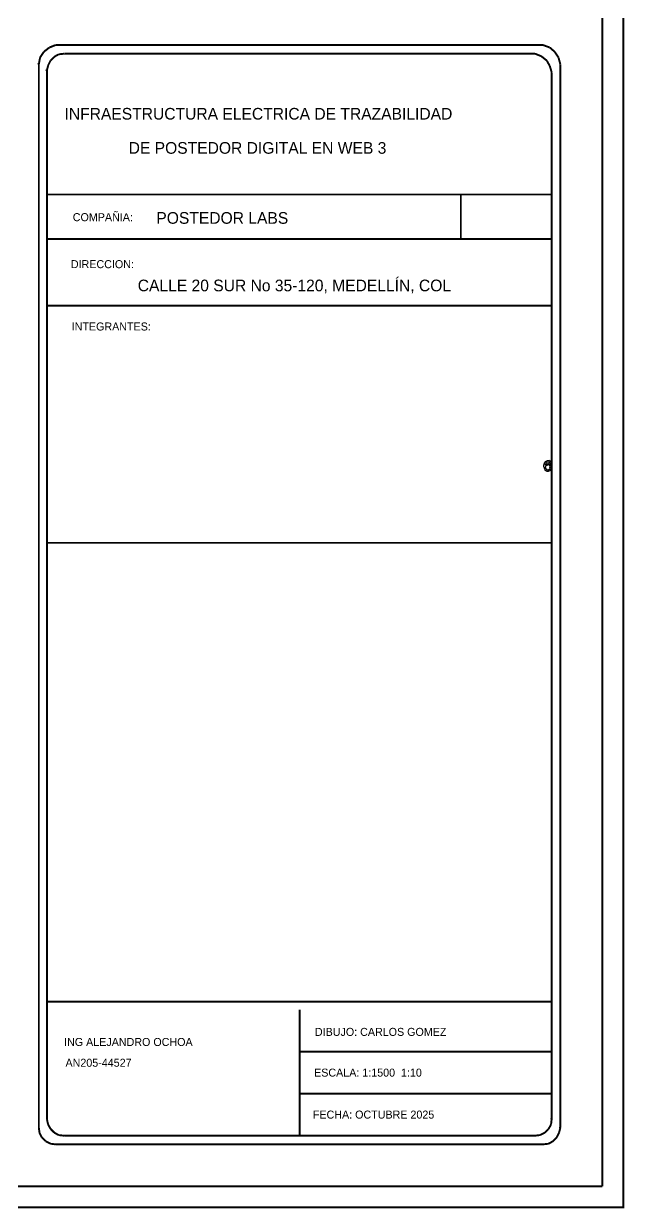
# Model space of a CAD drawing. Extents: x 0.27 to 8.12, y 0.27 to 5.77.
# Drawn here: x 6.503 to 8.123, y 0.271 to 3.468 of the extents above; entities that cross this region are included whole.
import ezdxf

# ---------------------------------------------------------------- set-up
doc = ezdxf.new("R2010")
doc.units = 0
doc.layers.get('0').update_dxf_attribs({"linetype": 'CONTINUOUS'})

msp = doc.modelspace()

# ---------------------------------------------------------------- linework, layer by layer
at = {"color": 7, "const_width": 0.005208}
msp.add_lwpolyline([(0.270025, 0.273298), (8.120004, 0.273298), (8.120004, 5.771617), (0.270025, 5.771617), (0.270025, 0.273298)], close=True, dxfattribs=at)
at = {"color": 0, "const_width": 0.005208}
for points in [[(8.063363, 0.329938), (8.063363, 5.716658)], [(0.325025, 0.329938), (8.063363, 0.329938)], [(0.268325, 0.273298), (8.120004, 0.273298)]]:
    msp.add_lwpolyline(points, dxfattribs=at)
at = {"color": 1, "const_width": 0.005208}
for points in [[(6.556685, 3.391628), (6.546705, 3.376648)], [(6.571665, 3.403288), (6.556685, 3.391628)], [(6.588365, 3.409968), (6.571665, 3.403288)], [(6.588365, 3.409968), (7.90337, 3.409968)], [(6.611705, 3.386628), (6.596675, 3.384948)], [(6.611705, 3.386628), (7.881669, 3.386628)], [(7.898379, 3.379968), (7.881669, 3.386628)], [(7.921708, 3.403288), (7.90337, 3.409968)], [(7.934999, 3.391628), (7.921708, 3.403288)], [(7.945037, 3.376648), (7.934999, 3.391628)], [(6.546705, 3.376648), (6.543345, 3.358308)], [(6.543345, 1.976648), (6.543345, 3.358308)], [(6.568355, 3.354948), (6.565045, 3.341658)], [(6.575025, 3.368298), (6.568355, 3.354948)], [(6.585005, 3.378288), (6.575025, 3.368298)], [(6.596675, 3.384948), (6.585005, 3.378288)], [(7.913352, 3.368298), (7.898379, 3.379968)], [(7.921708, 3.353328), (7.913352, 3.368298)], [(7.950029, 3.358308), (7.945037, 3.376648)], [(7.950029, 3.358308), (7.950029, 1.976648)], [(6.565045, 1.998288), (6.565045, 3.341658)], [(7.926699, 3.336618), (7.921708, 3.353328)], [(7.926699, 3.336618), (7.926699, 1.998288)], [(6.565045, 3.006648), (7.926699, 3.006648)], [(7.681691, 3.006648), (7.681691, 2.886628)], [(6.565045, 2.886628), (7.926699, 2.886628)], [(6.565045, 2.706618), (7.926699, 2.706618)], [(6.565045, 2.066648), (7.926699, 2.066648)], [(6.565045, 0.511628), (6.565045, 1.998288)], [(7.926699, 1.998288), (7.926699, 0.511628)], [(6.543345, 0.488298), (6.543345, 1.976648)], [(7.950029, 1.976648), (7.950029, 0.488298)], [(6.565045, 0.828308), (7.926699, 0.828308)], [(7.246685, 0.806608), (7.246685, 0.466658)], [(7.246685, 0.806608), (7.246685, 0.693268)], [(7.246685, 0.693268), (7.926699, 0.693268)], [(7.246685, 0.579938), (7.926699, 0.579938)], [(6.565045, 0.511628), (6.568355, 0.496608)], [(7.925017, 0.496608), (7.926699, 0.511628)], [(6.543345, 0.488298), (6.545025, 0.474968)], [(6.568355, 0.496608), (6.575025, 0.484938)], [(6.575025, 0.484938), (6.585005, 0.474968)], [(7.908362, 0.474968), (7.918344, 0.484938)], [(7.918344, 0.484938), (7.925017, 0.496608)], [(7.946665, 0.474968), (7.950029, 0.488298)], [(6.545025, 0.474968), (6.551705, 0.461618)], [(6.551705, 0.461618), (6.561685, 0.451628)], [(6.561685, 0.451628), (6.575025, 0.444948)], [(6.585005, 0.474968), (6.596675, 0.468288)], [(6.596675, 0.468288), (6.611705, 0.466658)], [(7.881669, 0.466658), (6.611705, 0.466658)], [(7.881669, 0.466658), (7.895015, 0.468288)], [(7.895015, 0.468288), (7.908362, 0.474968)], [(7.918344, 0.444948), (7.930009, 0.451628)], [(7.930009, 0.451628), (7.940045, 0.461618)], [(7.940045, 0.461618), (7.946665, 0.474968)], [(6.575025, 0.444948), (6.588365, 0.443268)], [(7.90337, 0.443268), (6.588365, 0.443268)], [(7.90337, 0.443268), (7.918344, 0.444948)]]:
    msp.add_lwpolyline(points, dxfattribs=at)
at = {"color": 1}
for points in [[(7.90337, 3.409968), (7.901688, 3.409968), (7.901688, 3.411648), (7.90337, 3.411648), (7.90337, 3.409968)], [(6.543345, 3.358308), (6.541665, 3.358308), (6.541665, 3.359938), (6.543345, 3.359938), (6.543345, 3.358308)], [(7.881669, 3.386628), (7.880041, 3.386628), (7.880041, 3.388308), (7.881669, 3.388308), (7.881669, 3.386628)], [(6.565045, 3.341658), (6.563365, 3.341658), (6.563365, 3.343288), (6.565045, 3.343288), (6.565045, 3.341658)], [(7.926699, 0.511628), (7.925017, 0.511628), (7.925017, 0.513308), (7.926699, 0.513308), (7.926699, 0.511628)], [(7.950029, 0.488298), (7.948347, 0.488298), (7.948347, 0.489988), (7.950029, 0.489988), (7.950029, 0.488298)], [(6.611705, 0.466658), (6.610025, 0.466658), (6.610025, 0.468288), (6.611705, 0.468288), (6.611705, 0.466658)], [(6.588365, 0.443268), (6.586685, 0.443268), (6.586685, 0.444948), (6.588365, 0.444948), (6.588365, 0.443268)]]:
    msp.add_lwpolyline(points, close=True, dxfattribs=at)
at = {"color": 6}
for points in [[(7.926292, 2.280075), (7.921952, 2.280075), (7.922387, 2.280465), (7.92282, 2.282575), (7.920813, 2.282735), (7.920651, 2.282895), (7.920813, 2.282945), (7.920488, 2.284365), (7.917721, 2.284195), (7.916744, 2.284195), (7.916689, 2.284415), (7.912133, 2.283825), (7.911535, 2.283765), (7.911535, 2.283765), (7.910885, 2.281805), (7.910667, 2.281605), (7.910667, 2.281605), (7.91094, 2.280235), (7.909583, 2.277145), (7.909583, 2.276175), (7.910234, 2.276935), (7.912295, 2.279155), (7.912784, 2.278935), (7.912838, 2.278985), (7.913489, 2.279535), (7.915821, 2.280785), (7.916853, 2.280075), (7.917178, 2.280075), (7.917884, 2.280555), (7.923038, 2.277685), (7.923471, 2.277255), (7.924123, 2.277415), (7.926835, 2.275195), (7.926292, 2.271185), (7.926292, 2.269875), (7.926456, 2.269825), (7.925208, 2.264895), (7.924991, 2.264445), (7.924991, 2.264445), (7.924448, 2.263195), (7.921735, 2.260765), (7.921302, 2.260545), (7.921302, 2.260545), (7.920434, 2.261085), (7.917341, 2.259235), (7.91631, 2.259235), (7.914358, 2.259235), (7.909041, 2.261965), (7.908498, 2.262505), (7.908877, 2.263695), (7.907576, 2.268085), (7.905459, 2.271835), (7.905459, 2.273125), (7.905459, 2.276175), (7.90839, 2.284625), (7.908931, 2.285285), (7.910342, 2.285935), (7.915334, 2.288545), (7.916962, 2.288545), (7.917449, 2.289145), (7.920759, 2.289465), (7.922874, 2.286535), (7.923255, 2.286155), (7.924339, 2.285875), (7.926184, 2.280725), (7.926292, 2.280075)], [(7.909583, 2.270105), (7.909909, 2.270045), (7.910342, 2.266835), (7.910451, 2.266625), (7.910831, 2.266725), (7.912349, 2.266035), (7.911699, 2.264355), (7.911753, 2.264235), (7.912187, 2.264555), (7.914085, 2.264665), (7.915605, 2.263365), (7.916094, 2.263365), (7.916908, 2.263965), (7.920108, 2.264985), (7.921302, 2.264985), (7.921302, 2.265105), (7.921952, 2.265645), (7.923309, 2.268145), (7.921952, 2.269445), (7.921952, 2.269875), (7.922495, 2.270255), (7.923201, 2.272755), (7.92141, 2.273945), (7.921302, 2.274215), (7.921627, 2.274655), (7.921138, 2.277085), (7.917233, 2.275945), (7.915876, 2.275945), (7.915876, 2.276225), (7.913869, 2.276875), (7.911645, 2.274485), (7.911319, 2.274215), (7.911319, 2.274215), (7.911048, 2.274005), (7.909583, 2.271075), (7.909583, 2.270105)]]:
    msp.add_lwpolyline(points, close=True, dxfattribs=at)

# ---------------------------------------------------------------- texts
at = {"linetype": 'BYBLOCK'}
for s, height, p in [('INFRAESTRUCTURA ELECTRICA DE TRAZABILIDAD', 0.0315, (6.612587, 3.20881)), ('DE POSTEDOR DIGITAL EN WEB 3', 0.0315, (6.785612, 3.116608)), ('COMPAÑIA:', 0.0216, (6.634909, 2.934645)), ('POSTEDOR LABS', 0.0315, (6.860347, 2.927634)), ('DIRECCION:', 0.0216, (6.629779, 2.807849)), ('INTEGRANTES: ', 0.0216, (6.631978, 2.639643)), ('DIBUJO: CARLOS GOMEZ', 0.0216, (7.28807, 0.735993)), ('ING ALEJANDRO OCHOA', 0.0216, (6.611534, 0.708783)), ('AN205-44527', 0.0216, (6.615245, 0.652714)), ('ESCALA: 1:1500  1:10', 0.0216, (7.285871, 0.626054)), ('FECHA: OCTUBRE 2025', 0.0216, (7.282573, 0.512817))]:
    msp.add_text(s, height=height, dxfattribs=at).set_placement(p)
at = {"color": 7, "linetype": 'BYBLOCK'}
msp.add_text('CALLE 20 SUR No 35-120, MEDELLÍN, COL', height=0.0315, dxfattribs=at).set_placement((6.810089, 2.7454))

doc.saveas('drawing.dxf')
